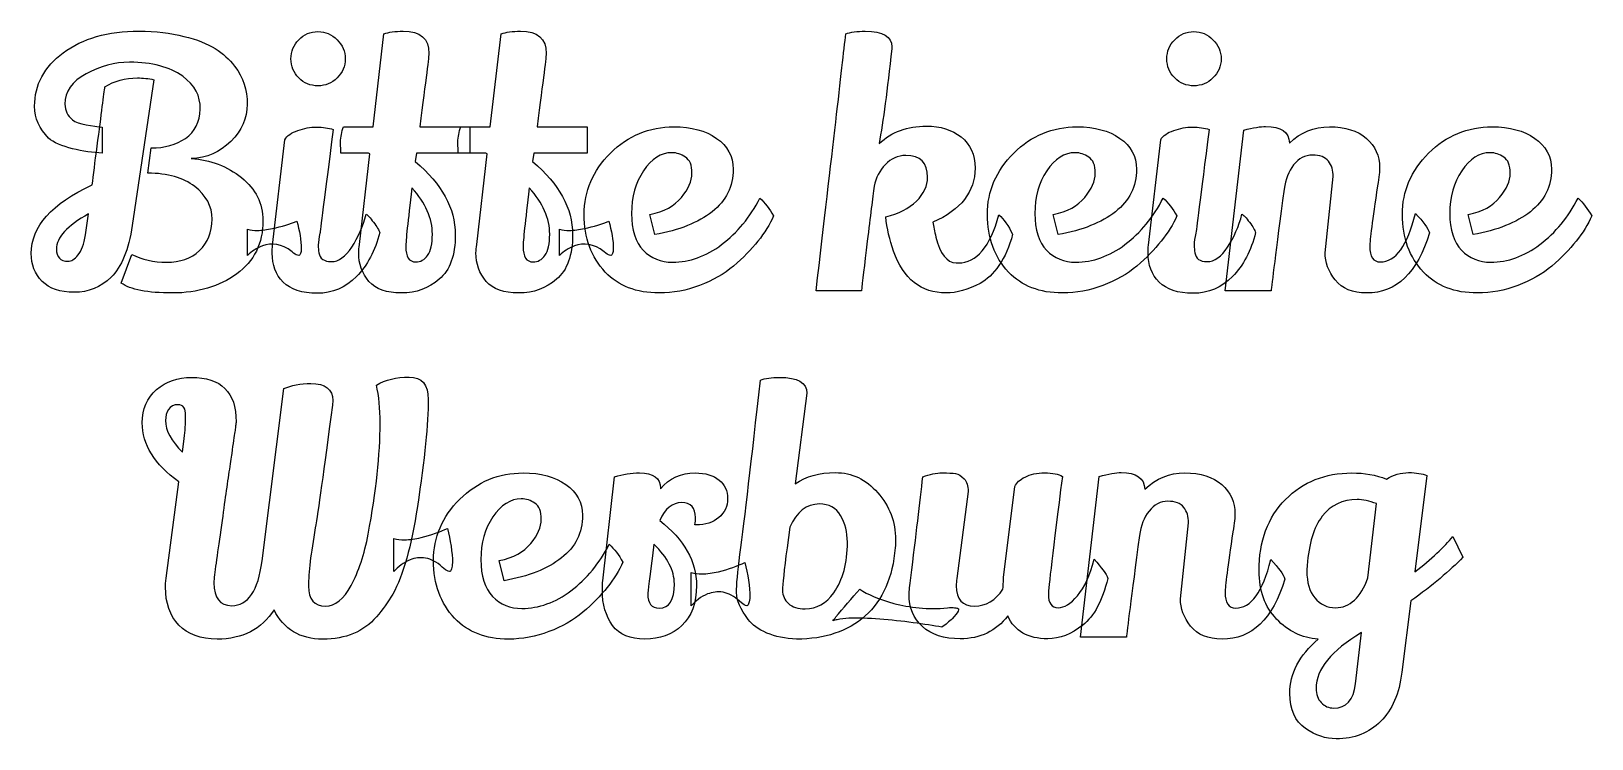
# Model space of a CAD drawing. Header units: millimetres. Extents: x 219.9 to 280.8, y -2.4 to 25.2.
import ezdxf

# ---------------------------------------------------------------- set-up
doc = ezdxf.new("R2010")
doc.units = ezdxf.units.MM
doc.layers.get('0').update_dxf_attribs({"linetype": 'CONTINUOUS'})

msp = doc.modelspace()

# ---------------------------------------------------------------- linework, layer by layer
for p, q in [((233.259, 21.472), (233.686, 25.094)), ((237.836, 21.472), (238.262, 25.094)), ((253.499, 24.588), (253.499, 24.508)), ((224.705, 23.309), (223.866, 17.624)), ((222.695, 21.459), (222.695, 20.447)), ((232.114, 21.472), (233.259, 21.472)), ((235.084, 21.472), (237.041, 21.472)), ((236.691, 21.472), (237.836, 21.472)), ((237.041, 21.472), (237.041, 20.447)), ((239.661, 21.472), (241.618, 21.472)), ((241.618, 21.472), (241.618, 20.447)), ((266.499, 15.068), (267.231, 21.339)), ((229.339, 16.852), (229.818, 20.966)), ((263.51, 16.852), (263.989, 20.966)), ((224.479, 19.661), (224.599, 20.646)), ((233.086, 20.447), (232.008, 20.447)), ((232.727, 16.878), (233.14, 20.42)), ((233.14, 20.42), (233.086, 20.447)), ((234.95, 20.447), (234.91, 20.114)), ((237.041, 20.447), (234.95, 20.447)), ((237.663, 20.447), (236.585, 20.447)), ((237.304, 16.878), (237.717, 20.42)), ((237.717, 20.42), (237.663, 20.447)), ((239.527, 20.447), (239.487, 20.114)), ((241.618, 20.447), (239.527, 20.447)), ((270.4, 16.559), (270.719, 19.528)), ((222.042, 17.251), (222.162, 18.077)), ((244.251, 17.264), (244.064, 18.05)), ((259.984, 17.264), (259.798, 18.05)), ((276.172, 17.264), (275.986, 18.05)), ((228.367, 16.456), (228.367, 17.472)), ((240.541, 16.456), (240.541, 17.472)), ((223.44, 15.374), (223.853, 16.492)), ((252.314, 15.068), (250.543, 15.068)), ((268.296, 15.068), (266.499, 15.068)), ((228.931, 4.532), (229.784, 11.256)), ((250.183, 11.083), (249.73, 7.541)), ((231.688, 10.79), (231.674, 10.617)), ((225.829, 8.779), (225.896, 9.312)), ((225.19, 3.866), (225.683, 7.621)), ((242.219, 3.76), (242.685, 7.821)), ((244.469, 7.368), (244.469, 7.341)), ((257.862, 3.893), (258.301, 7.434)), ((260.855, 1.563), (261.588, 7.834)), ((274.377, 7.861), (273.898, 4.106)), ((256.477, 7.248), (256.037, 3.853)), ((272.074, 3.879), (272.407, 6.769)), ((249.517, 5.85), (249.411, 5.051)), ((264.757, 3.054), (265.076, 6.023)), ((275.389, 5.49), (275.775, 4.678)), ((234.074, 4.118), (234.074, 5.412)), ((238.374, 3.76), (238.187, 4.545)), ((245.677, 2.787), (245.677, 4.081)), ((273.751, 2.974), (273.392, 0.191)), ((262.653, 1.563), (260.855, 1.563)), ((271.594, -0.262), (271.821, 1.736))]:
    msp.add_line(p, q)
for points in [[(221.177, 24.361), (221.922, 24.92), (222.908, 25.2), (224.133, 25.2)], [(224.133, 25.2), (224.781, 25.2), (225.362, 25.134), (225.877, 25)], [(225.877, 25), (226.392, 24.876), (226.8, 24.716), (227.102, 24.521)], [(230.364, 24.867), (230.568, 25.08), (230.817, 25.187), (231.11, 25.187)], [(231.11, 25.187), (231.403, 25.187), (231.651, 25.08), (231.855, 24.867)], [(233.686, 25.094), (233.872, 25.165), (234.12, 25.2), (234.431, 25.2)], [(234.431, 25.2), (235.106, 25.2), (235.443, 24.912), (235.443, 24.335)], [(238.262, 25.094), (238.449, 25.165), (238.697, 25.2), (239.008, 25.2)], [(239.008, 25.2), (239.683, 25.2), (240.02, 24.912), (240.02, 24.335)], [(250.543, 15.068), (251.182, 20.509), (251.568, 23.851), (251.701, 25.094)], [(251.701, 25.094), (251.887, 25.165), (252.14, 25.2), (252.46, 25.2)], [(252.46, 25.2), (253.152, 25.2), (253.499, 24.996), (253.499, 24.588)], [(264.535, 24.867), (264.739, 25.08), (264.988, 25.187), (265.281, 25.187)], [(265.281, 25.187), (265.574, 25.187), (265.822, 25.08), (266.027, 24.867)], [(220.058, 22.271), (220.058, 23.114), (220.431, 23.811), (221.177, 24.361)], [(227.102, 24.521), (227.404, 24.326), (227.656, 24.099), (227.861, 23.842)], [(230.058, 24.122), (230.058, 24.415), (230.16, 24.663), (230.364, 24.867)], [(231.855, 24.867), (232.069, 24.663), (232.175, 24.415), (232.175, 24.122)], [(253.499, 24.508), (253.321, 22.901), (253.157, 21.672), (253.006, 20.82)], [(264.229, 24.122), (264.229, 24.415), (264.331, 24.663), (264.535, 24.867)], [(266.027, 24.867), (266.24, 24.663), (266.346, 24.415), (266.346, 24.122)], [(223.76, 23.988), (223.183, 23.988), (222.619, 23.838), (222.069, 23.536)], [(225.837, 23.443), (225.331, 23.806), (224.638, 23.988), (223.76, 23.988)], [(227.861, 23.842), (228.198, 23.398), (228.362, 22.901), (228.353, 22.351)], [(230.364, 23.376), (230.16, 23.58), (230.058, 23.829), (230.058, 24.122)], [(232.175, 24.122), (232.175, 23.829), (232.069, 23.58), (231.855, 23.376)], [(235.443, 24.335), (235.443, 24.281), (235.323, 23.327), (235.084, 21.472)], [(240.02, 24.335), (240.02, 24.281), (239.9, 23.327), (239.661, 21.472)], [(264.535, 23.376), (264.331, 23.58), (264.229, 23.829), (264.229, 24.122)], [(266.346, 24.122), (266.346, 23.829), (266.24, 23.58), (266.027, 23.376)], [(222.069, 23.536), (221.518, 23.243), (221.243, 22.848), (221.243, 22.351)], [(222.801, 23.03), (223.165, 23.261), (223.587, 23.376), (224.066, 23.376)], [(224.066, 23.376), (224.288, 23.376), (224.501, 23.354), (224.705, 23.309)], [(226.516, 22.164), (226.534, 22.67), (226.307, 23.096), (225.837, 23.443)], [(231.11, 23.07), (230.817, 23.07), (230.568, 23.172), (230.364, 23.376)], [(231.855, 23.376), (231.651, 23.172), (231.403, 23.07), (231.11, 23.07)], [(265.281, 23.07), (264.988, 23.07), (264.739, 23.172), (264.535, 23.376)], [(266.027, 23.376), (265.822, 23.172), (265.574, 23.07), (265.281, 23.07)], [(222.695, 22.258), (222.748, 22.648), (222.783, 22.906), (222.801, 23.03)], [(220.604, 21.033), (220.24, 21.388), (220.058, 21.8), (220.058, 22.271)], [(221.243, 22.351), (221.243, 22.111), (221.341, 21.907), (221.536, 21.738)], [(222.495, 20.713), (222.584, 21.352), (222.65, 21.867), (222.695, 22.258)], [(225.943, 21.019), (226.316, 21.277), (226.507, 21.658), (226.516, 22.164)], [(228.353, 22.351), (228.353, 21.809), (228.14, 21.325), (227.714, 20.899)], [(221.536, 21.738), (221.731, 21.578), (222.375, 21.494), (222.695, 21.459)], [(229.818, 20.966), (229.907, 21.126), (230.076, 21.246), (230.324, 21.325)], [(230.324, 21.325), (230.573, 21.414), (230.817, 21.459), (231.057, 21.459)], [(231.057, 21.459), (231.305, 21.459), (231.523, 21.428), (231.709, 21.365)], [(231.709, 21.365), (231.363, 18.694), (231.19, 17.344), (231.19, 17.318)], [(231.995, 20.873), (231.995, 21.077), (232.035, 21.277), (232.114, 21.472)], [(236.572, 20.873), (236.572, 21.077), (236.611, 21.277), (236.691, 21.472)], [(242.52, 20.447), (243.212, 21.13), (244.038, 21.472), (244.996, 21.472)], [(244.996, 21.472), (245.68, 21.472), (246.235, 21.321), (246.661, 21.019)], [(253.006, 20.82), (253.494, 21.272), (254.106, 21.499), (254.843, 21.499)], [(254.843, 21.499), (255.394, 21.499), (255.846, 21.357), (256.201, 21.073)], [(258.253, 20.447), (258.945, 21.13), (259.771, 21.472), (260.73, 21.472)], [(260.73, 21.472), (261.413, 21.472), (261.968, 21.321), (262.394, 21.019)], [(263.989, 20.966), (264.078, 21.126), (264.247, 21.246), (264.495, 21.325)], [(264.495, 21.325), (264.744, 21.414), (264.988, 21.459), (265.228, 21.459)], [(265.228, 21.459), (265.476, 21.459), (265.694, 21.428), (265.88, 21.365)], [(265.88, 21.365), (265.534, 18.694), (265.361, 17.344), (265.361, 17.318)], [(267.231, 21.339), (267.604, 21.436), (267.888, 21.485), (268.083, 21.485)], [(268.083, 21.485), (268.678, 21.485), (268.988, 21.268), (269.015, 20.833)], [(269.015, 20.833), (269.45, 21.259), (269.969, 21.472), (270.573, 21.472)], [(270.573, 21.472), (271.185, 21.472), (271.665, 21.321), (272.011, 21.019)], [(274.442, 20.447), (275.134, 21.13), (275.959, 21.472), (276.918, 21.472)], [(276.918, 21.472), (277.601, 21.472), (278.156, 21.321), (278.582, 21.019)], [(222.695, 20.447), (222.02, 20.473), (220.968, 20.678), (220.604, 21.033)], [(222.308, 19.208), (222.353, 19.581), (222.415, 20.083), (222.495, 20.713)], [(224.599, 20.646), (225.131, 20.646), (225.579, 20.771), (225.943, 21.019)], [(227.714, 20.899), (227.288, 20.473), (226.773, 20.251), (226.17, 20.234)], [(232.008, 20.447), (231.999, 20.535), (231.995, 20.678), (231.995, 20.873)], [(236.585, 20.447), (236.576, 20.535), (236.572, 20.678), (236.572, 20.873)], [(246.661, 21.019), (247.087, 20.726), (247.304, 20.327), (247.313, 19.821)], [(256.201, 21.073), (256.565, 20.788), (256.747, 20.385), (256.747, 19.861)], [(262.394, 21.019), (262.82, 20.726), (263.038, 20.327), (263.046, 19.821)], [(272.011, 21.019), (272.357, 20.717), (272.53, 20.336), (272.53, 19.874)], [(278.582, 21.019), (279.008, 20.726), (279.226, 20.327), (279.235, 19.821)], [(226.17, 20.234), (226.924, 20.18), (227.577, 19.932), (228.127, 19.488)], [(234.91, 20.114), (235.949, 19.244), (236.468, 18.294), (236.468, 17.264)], [(239.487, 20.114), (240.526, 19.244), (241.045, 18.294), (241.045, 17.264)], [(241.495, 18.05), (241.495, 18.964), (241.836, 19.763), (242.52, 20.447)], [(244.916, 20.46), (244.499, 20.46), (244.131, 20.225), (243.811, 19.754)], [(245.449, 20.287), (245.289, 20.402), (245.112, 20.46), (244.916, 20.46)], [(245.702, 19.661), (245.702, 19.972), (245.618, 20.18), (245.449, 20.287)], [(254.044, 20.354), (253.734, 20.354), (253.467, 20.234), (253.246, 19.994)], [(254.897, 19.501), (254.897, 20.069), (254.612, 20.354), (254.044, 20.354)], [(257.228, 18.05), (257.228, 18.964), (257.57, 19.763), (258.253, 20.447)], [(260.65, 20.46), (260.233, 20.46), (259.864, 20.225), (259.545, 19.754)], [(261.182, 20.287), (261.023, 20.402), (260.845, 20.46), (260.65, 20.46)], [(261.435, 19.661), (261.435, 19.972), (261.351, 20.18), (261.182, 20.287)], [(269.907, 20.367), (269.623, 20.367), (269.379, 20.238), (269.175, 19.981)], [(270.533, 20.127), (270.408, 20.287), (270.2, 20.367), (269.907, 20.367)], [(270.719, 19.528), (270.719, 19.768), (270.657, 19.967), (270.533, 20.127)], [(273.416, 18.05), (273.416, 18.964), (273.758, 19.763), (274.442, 20.447)], [(276.838, 20.46), (276.421, 20.46), (276.053, 20.225), (275.733, 19.754)], [(277.371, 20.287), (277.211, 20.402), (277.033, 20.46), (276.838, 20.46)], [(277.624, 19.661), (277.624, 19.972), (277.539, 20.18), (277.371, 20.287)], [(226.303, 19.142), (225.859, 19.488), (225.251, 19.661), (224.479, 19.661)], [(228.127, 19.488), (228.686, 19.044), (228.966, 18.485), (228.966, 17.81)], [(243.811, 19.754), (243.501, 19.293), (243.345, 18.738), (243.345, 18.09)], [(245.289, 18.716), (245.565, 19.044), (245.702, 19.359), (245.702, 19.661)], [(247.313, 19.821), (247.313, 19.137), (247.038, 18.583), (246.488, 18.157)], [(253.246, 19.994), (253.024, 19.763), (252.877, 19.484), (252.806, 19.155)], [(254.457, 18.569), (254.75, 18.862), (254.897, 19.173), (254.897, 19.501)], [(256.747, 19.861), (256.747, 18.938), (256.197, 18.232), (255.096, 17.744)], [(259.545, 19.754), (259.234, 19.293), (259.079, 18.738), (259.079, 18.09)], [(261.023, 18.716), (261.298, 19.044), (261.435, 19.359), (261.435, 19.661)], [(263.046, 19.821), (263.046, 19.137), (262.771, 18.583), (262.221, 18.157)], [(269.175, 19.981), (268.979, 19.732), (268.855, 19.417), (268.802, 19.035)], [(272.53, 19.874), (272.53, 19.75), (272.503, 19.515), (272.45, 19.169)], [(275.733, 19.754), (275.422, 19.293), (275.267, 18.738), (275.267, 18.09)], [(277.211, 18.716), (277.486, 19.044), (277.624, 19.359), (277.624, 19.661)], [(279.235, 19.821), (279.235, 19.137), (278.96, 18.583), (278.409, 18.157)], [(219.925, 16.532), (219.925, 17.58), (220.72, 18.472), (222.308, 19.208)], [(226.982, 17.864), (226.982, 18.37), (226.756, 18.796), (226.303, 19.142)], [(234.777, 19.089), (234.618, 17.766), (234.538, 17.003), (234.538, 16.798)], [(235.576, 17.278), (235.576, 17.89), (235.31, 18.494), (234.777, 19.089)], [(239.354, 19.089), (239.195, 17.766), (239.115, 17.003), (239.115, 16.798)], [(240.153, 17.278), (240.153, 17.89), (239.887, 18.494), (239.354, 19.089)], [(252.806, 19.155), (252.753, 18.702), (252.664, 17.988), (252.54, 17.012)], [(268.802, 19.035), (268.482, 16.603), (268.314, 15.281), (268.296, 15.068)], [(272.45, 19.169), (272.246, 17.819), (272.144, 17.034), (272.144, 16.812)], [(244.064, 18.05), (244.615, 18.165), (245.023, 18.387), (245.289, 18.716)], [(246.86, 16.878), (247.473, 17.34), (247.97, 17.944), (248.352, 18.689)], [(248.352, 18.689), (248.547, 18.503), (248.724, 18.272), (248.884, 17.997)], [(253.259, 17.957), (253.765, 18.081), (254.164, 18.285), (254.457, 18.569)], [(259.798, 18.05), (260.348, 18.165), (260.756, 18.387), (261.023, 18.716)], [(262.594, 16.878), (263.206, 17.34), (263.703, 17.944), (264.085, 18.689)], [(264.085, 18.689), (264.28, 18.503), (264.458, 18.272), (264.618, 17.997)], [(275.986, 18.05), (276.536, 18.165), (276.945, 18.387), (277.211, 18.716)], [(278.782, 16.878), (279.395, 17.34), (279.892, 17.944), (280.273, 18.689)], [(280.273, 18.689), (280.469, 18.503), (280.646, 18.272), (280.806, 17.997)], [(222.162, 18.077), (221.328, 17.606), (220.91, 17.149), (220.91, 16.705)], [(226.489, 16.639), (226.818, 16.949), (226.982, 17.358), (226.982, 17.864)], [(228.966, 17.81), (228.966, 16.923), (228.624, 16.23), (227.941, 15.733)], [(229.337, 17.501), (229.69, 17.575), (230.041, 17.693), (230.288, 17.792)], [(230.288, 17.792), (230.382, 17.444), (230.468, 17.009), (230.459, 16.718)], [(232.428, 16.772), (232.677, 17.154), (232.863, 17.584), (232.987, 18.063)], [(232.987, 18.063), (233.049, 18.028), (233.147, 17.921), (233.28, 17.744)], [(233.28, 17.744), (233.413, 17.566), (233.493, 17.433), (233.52, 17.344)], [(242.32, 15.8), (241.77, 16.386), (241.495, 17.136), (241.495, 18.05)], [(241.51, 17.501), (241.863, 17.575), (242.214, 17.693), (242.462, 17.792)], [(242.462, 17.792), (242.555, 17.444), (242.642, 17.009), (242.633, 16.718)], [(243.345, 18.09), (243.345, 17.451), (243.496, 16.972), (243.798, 16.652)], [(246.488, 18.157), (245.946, 17.731), (245.201, 17.433), (244.251, 17.264)], [(248.884, 17.997), (248.591, 17.331), (248.072, 16.679), (247.326, 16.04)], [(253.565, 16.625), (253.414, 17.06), (253.312, 17.504), (253.259, 17.957)], [(255.096, 17.744), (255.123, 17.584), (255.163, 17.393), (255.216, 17.171)], [(256.095, 16.159), (256.805, 16.159), (257.333, 16.785), (257.679, 18.037)], [(258.053, 15.8), (257.503, 16.386), (257.228, 17.136), (257.228, 18.05)], [(257.679, 18.037), (257.866, 17.868), (258.043, 17.615), (258.212, 17.278)], [(259.079, 18.09), (259.079, 17.451), (259.23, 16.972), (259.531, 16.652)], [(262.221, 18.157), (261.68, 17.731), (260.934, 17.433), (259.984, 17.264)], [(264.618, 17.997), (264.325, 17.331), (263.805, 16.679), (263.06, 16.04)], [(266.599, 16.772), (266.848, 17.154), (267.034, 17.584), (267.158, 18.063)], [(267.158, 18.063), (267.22, 18.028), (267.318, 17.921), (267.451, 17.744)], [(267.451, 17.744), (267.584, 17.566), (267.664, 17.433), (267.691, 17.344)], [(272.557, 16.199), (273.16, 16.199), (273.617, 16.83), (273.928, 18.09)], [(274.242, 15.8), (273.691, 16.386), (273.416, 17.136), (273.416, 18.05)], [(273.928, 18.09), (274.23, 17.77), (274.412, 17.517), (274.474, 17.331)], [(275.267, 18.09), (275.267, 17.451), (275.418, 16.972), (275.72, 16.652)], [(278.409, 18.157), (277.868, 17.731), (277.122, 17.433), (276.172, 17.264)], [(280.806, 17.997), (280.513, 17.331), (279.994, 16.679), (279.248, 16.04)], [(221.749, 16.466), (221.891, 16.634), (221.989, 16.896), (222.042, 17.251)], [(223.866, 17.624), (223.724, 16.674), (223.449, 16), (223.041, 15.6)], [(228.367, 17.472), (228.481, 17.44), (228.609, 17.428), (228.74, 17.429)], [(228.74, 17.429), (228.929, 17.43), (229.134, 17.459), (229.337, 17.501)], [(231.19, 17.318), (231.145, 17.14), (231.123, 16.989), (231.123, 16.865)], [(233.52, 17.344), (233.342, 16.634), (233.041, 16.062), (232.614, 15.627)], [(235.39, 16.452), (235.514, 16.63), (235.576, 16.905), (235.576, 17.278)], [(236.468, 17.264), (236.468, 16.457), (236.26, 15.875), (235.843, 15.52)], [(239.967, 16.452), (240.091, 16.63), (240.153, 16.905), (240.153, 17.278)], [(241.045, 17.264), (241.045, 16.457), (240.837, 15.875), (240.419, 15.52)], [(240.541, 17.472), (240.655, 17.44), (240.782, 17.428), (240.914, 17.429)], [(240.914, 17.429), (241.102, 17.43), (241.308, 17.459), (241.51, 17.501)], [(255.216, 17.171), (255.376, 16.514), (255.642, 16.177), (256.015, 16.159)], [(258.212, 17.278), (258.088, 16.798), (257.91, 16.395), (257.679, 16.066)], [(265.361, 17.318), (265.316, 17.14), (265.294, 16.989), (265.294, 16.865)], [(267.691, 17.344), (267.513, 16.634), (267.212, 16.062), (266.786, 15.627)], [(274.474, 17.331), (274.003, 15.769), (273.187, 14.988), (272.024, 14.988)], [(220.351, 15.44), (220.067, 15.724), (219.925, 16.088), (219.925, 16.532)], [(220.91, 16.705), (220.91, 16.386), (221.061, 16.226), (221.363, 16.226)], [(221.363, 16.226), (221.487, 16.226), (221.616, 16.306), (221.749, 16.466)], [(223.853, 16.492), (224.243, 16.288), (224.696, 16.186), (225.211, 16.186)], [(225.211, 16.186), (225.735, 16.186), (226.161, 16.337), (226.489, 16.639)], [(228.948, 16.824), (228.716, 16.743), (228.517, 16.6), (228.367, 16.456)], [(230.1, 16.593), (229.698, 16.928), (229.29, 16.944), (228.948, 16.824)], [(229.326, 16.546), (229.326, 16.643), (229.33, 16.745), (229.339, 16.852)], [(229.752, 15.414), (229.468, 15.707), (229.326, 16.084), (229.326, 16.546)], [(230.308, 16.462), (230.258, 16.479), (230.19, 16.519), (230.1, 16.593)], [(230.387, 16.457), (230.377, 16.452), (230.356, 16.445), (230.308, 16.462)], [(230.432, 16.528), (230.416, 16.482), (230.398, 16.464), (230.387, 16.457)], [(230.459, 16.718), (230.457, 16.638), (230.447, 16.574), (230.432, 16.528)], [(231.123, 16.865), (231.123, 16.75), (231.132, 16.648), (231.15, 16.559)], [(231.15, 16.559), (231.185, 16.328), (231.345, 16.213), (231.629, 16.213)], [(231.629, 16.213), (231.922, 16.213), (232.188, 16.399), (232.428, 16.772)], [(232.7, 16.559), (232.7, 16.656), (232.709, 16.763), (232.727, 16.878)], [(233.1, 15.44), (232.833, 15.751), (232.7, 16.124), (232.7, 16.559)], [(234.538, 16.798), (234.538, 16.399), (234.666, 16.199), (234.924, 16.199)], [(234.924, 16.199), (235.11, 16.199), (235.266, 16.284), (235.39, 16.452)], [(237.277, 16.559), (237.277, 16.656), (237.286, 16.763), (237.304, 16.878)], [(237.677, 15.44), (237.41, 15.751), (237.277, 16.124), (237.277, 16.559)], [(239.115, 16.798), (239.115, 16.399), (239.243, 16.199), (239.501, 16.199)], [(239.501, 16.199), (239.687, 16.199), (239.842, 16.284), (239.967, 16.452)], [(241.121, 16.824), (240.89, 16.743), (240.691, 16.6), (240.541, 16.456)], [(242.274, 16.593), (241.872, 16.928), (241.463, 16.944), (241.121, 16.824)], [(242.481, 16.462), (242.432, 16.479), (242.363, 16.519), (242.274, 16.593)], [(242.56, 16.457), (242.551, 16.452), (242.53, 16.445), (242.481, 16.462)], [(242.605, 16.528), (242.59, 16.482), (242.572, 16.464), (242.56, 16.457)], [(242.633, 16.718), (242.63, 16.638), (242.621, 16.574), (242.605, 16.528)], [(243.798, 16.652), (244.109, 16.341), (244.49, 16.186), (244.943, 16.186)], [(244.943, 16.186), (245.609, 16.186), (246.248, 16.417), (246.86, 16.878)], [(252.54, 17.012), (252.424, 16.044), (252.349, 15.396), (252.314, 15.068)], [(255.616, 14.988), (254.639, 14.988), (253.956, 15.534), (253.565, 16.625)], [(259.531, 16.652), (259.842, 16.341), (260.224, 16.186), (260.676, 16.186)], [(260.676, 16.186), (261.342, 16.186), (261.981, 16.417), (262.594, 16.878)], [(263.497, 16.546), (263.497, 16.643), (263.501, 16.745), (263.51, 16.852)], [(263.923, 15.414), (263.639, 15.707), (263.497, 16.084), (263.497, 16.546)], [(265.294, 16.865), (265.294, 16.75), (265.303, 16.648), (265.321, 16.559)], [(265.321, 16.559), (265.356, 16.328), (265.516, 16.213), (265.8, 16.213)], [(265.8, 16.213), (266.093, 16.213), (266.359, 16.399), (266.599, 16.772)], [(270.799, 15.494), (270.533, 15.831), (270.4, 16.186), (270.4, 16.559)], [(272.144, 16.812), (272.144, 16.403), (272.281, 16.199), (272.557, 16.199)], [(275.72, 16.652), (276.03, 16.341), (276.412, 16.186), (276.865, 16.186)], [(276.865, 16.186), (277.531, 16.186), (278.17, 16.417), (278.782, 16.878)], [(247.326, 16.04), (246.954, 15.729), (246.51, 15.476), (245.995, 15.281)], [(256.015, 16.159), (256.042, 16.159), (256.068, 16.159), (256.095, 16.159)], [(257.679, 16.066), (257.457, 15.738), (257.213, 15.503), (256.947, 15.36)], [(263.06, 16.04), (262.687, 15.729), (262.243, 15.476), (261.728, 15.281)], [(279.248, 16.04), (278.875, 15.729), (278.431, 15.476), (277.917, 15.281)], [(221.603, 15.014), (221.052, 15.014), (220.635, 15.156), (220.351, 15.44)], [(223.041, 15.6), (222.632, 15.21), (222.153, 15.014), (221.603, 15.014)], [(225.437, 14.988), (224.461, 14.988), (223.795, 15.116), (223.44, 15.374)], [(227.941, 15.733), (227.257, 15.236), (226.423, 14.988), (225.437, 14.988)], [(231.083, 14.974), (230.489, 14.974), (230.045, 15.121), (229.752, 15.414)], [(232.614, 15.627), (232.188, 15.192), (231.678, 14.974), (231.083, 14.974)], [(234.365, 14.988), (233.788, 14.988), (233.366, 15.139), (233.1, 15.44)], [(235.843, 15.52), (235.434, 15.165), (234.942, 14.988), (234.365, 14.988)], [(238.942, 14.988), (238.365, 14.988), (237.943, 15.139), (237.677, 15.44)], [(240.419, 15.52), (240.011, 15.165), (239.518, 14.988), (238.942, 14.988)], [(244.424, 14.988), (243.536, 14.988), (242.835, 15.258), (242.32, 15.8)], [(245.995, 15.281), (245.489, 15.085), (244.965, 14.988), (244.424, 14.988)], [(256.947, 15.36), (256.477, 15.112), (256.033, 14.988), (255.616, 14.988)], [(260.157, 14.988), (259.269, 14.988), (258.568, 15.258), (258.053, 15.8)], [(261.728, 15.281), (261.222, 15.085), (260.699, 14.988), (260.157, 14.988)], [(265.254, 14.974), (264.66, 14.974), (264.216, 15.121), (263.923, 15.414)], [(266.786, 15.627), (266.359, 15.192), (265.849, 14.974), (265.254, 14.974)], [(272.024, 14.988), (271.474, 14.988), (271.065, 15.156), (270.799, 15.494)], [(276.346, 14.988), (275.458, 14.988), (274.756, 15.258), (274.242, 15.8)], [(277.917, 15.281), (277.411, 15.085), (276.887, 14.988), (276.346, 14.988)], [(224.817, 11.216), (225.19, 11.535), (225.643, 11.695), (226.175, 11.695)], [(226.175, 11.695), (227.338, 11.695), (227.92, 11.118), (227.92, 9.964)], [(233.392, 11.389), (233.747, 11.602), (234.173, 11.708), (234.67, 11.708)], [(234.67, 11.708), (235.167, 11.708), (235.416, 11.416), (235.416, 10.83)], [(247.573, 4.785), (247.76, 6.187), (248.026, 8.455), (248.372, 11.589)], [(248.372, 11.589), (248.558, 11.66), (248.807, 11.695), (249.118, 11.695)], [(249.118, 11.695), (249.828, 11.695), (250.183, 11.491), (250.183, 11.083)], [(224.258, 9.924), (224.258, 10.466), (224.444, 10.896), (224.817, 11.216)], [(229.784, 11.256), (230.077, 11.389), (230.427, 11.455), (230.835, 11.455)], [(230.835, 11.455), (231.404, 11.455), (231.688, 11.234), (231.688, 10.79)], [(233.538, 9.911), (233.538, 10.479), (233.49, 10.972), (233.392, 11.389)], [(225.283, 10.444), (225.203, 10.319), (225.163, 10.177), (225.163, 10.017)], [(225.656, 10.63), (225.487, 10.63), (225.363, 10.568), (225.283, 10.444)], [(225.949, 10.191), (225.958, 10.484), (225.86, 10.63), (225.656, 10.63)], [(231.674, 10.617), (231.337, 8.025), (231.115, 6.427), (231.009, 5.823)], [(235.416, 10.83), (235.416, 9.915), (235.274, 8.526), (234.99, 6.662)], [(225.683, 7.621), (224.733, 8.304), (224.258, 9.072), (224.258, 9.924)], [(225.163, 10.017), (225.163, 9.618), (225.385, 9.205), (225.829, 8.779)], [(225.896, 9.312), (225.931, 9.605), (225.949, 9.898), (225.949, 10.191)], [(227.893, 9.765), (227.893, 9.711), (227.884, 9.645), (227.866, 9.565)], [(227.906, 9.898), (227.906, 9.871), (227.902, 9.827), (227.893, 9.765)], [(227.92, 9.964), (227.92, 9.946), (227.915, 9.924), (227.906, 9.898)], [(233.072, 5.584), (233.383, 7.252), (233.538, 8.695), (233.538, 9.911)], [(227.813, 9.232), (227.795, 9.081), (227.773, 8.912), (227.746, 8.726)], [(227.866, 9.565), (227.857, 9.494), (227.84, 9.383), (227.813, 9.232)], [(227.746, 8.726), (227.72, 8.548), (227.684, 8.309), (227.64, 8.007)], [(227.64, 8.007), (227.596, 7.705), (227.547, 7.377), (227.493, 7.022)], [(236.643, 6.942), (237.335, 7.625), (238.161, 7.967), (239.119, 7.967)], [(239.119, 7.967), (239.803, 7.967), (240.357, 7.816), (240.784, 7.514)], [(242.685, 7.821), (243.005, 7.918), (243.329, 7.967), (243.657, 7.967)], [(243.657, 7.967), (244.199, 7.967), (244.469, 7.767), (244.469, 7.368)], [(244.469, 7.341), (244.824, 7.758), (245.277, 7.967), (245.827, 7.967)], [(245.827, 7.967), (246.227, 7.967), (246.538, 7.874), (246.759, 7.687)], [(249.73, 7.541), (250.147, 7.834), (250.671, 7.98), (251.301, 7.98)], [(251.301, 7.98), (251.94, 7.98), (252.491, 7.718), (252.952, 7.195)], [(254.706, 7.821), (254.981, 7.918), (255.234, 7.967), (255.465, 7.967)], [(255.465, 7.967), (255.696, 7.967), (255.869, 7.958), (255.984, 7.94)], [(255.984, 7.94), (256.1, 7.923), (256.211, 7.856), (256.317, 7.741)], [(258.7, 7.807), (258.905, 7.914), (259.158, 7.967), (259.459, 7.967)], [(259.459, 7.967), (259.77, 7.967), (260.001, 7.923), (260.152, 7.834)], [(261.588, 7.834), (261.96, 7.932), (262.244, 7.98), (262.44, 7.98)], [(262.44, 7.98), (263.034, 7.98), (263.345, 7.763), (263.372, 7.328)], [(263.372, 7.328), (263.807, 7.754), (264.326, 7.967), (264.93, 7.967)], [(264.93, 7.967), (265.542, 7.967), (266.021, 7.816), (266.368, 7.514)], [(268.852, 6.928), (269.535, 7.621), (270.4, 7.967), (271.448, 7.967)], [(271.448, 7.967), (271.936, 7.967), (272.384, 7.887), (272.793, 7.727)], [(272.793, 7.727), (273.068, 7.896), (273.356, 7.98), (273.658, 7.98)], [(273.658, 7.98), (273.96, 7.98), (274.2, 7.94), (274.377, 7.861)], [(240.784, 7.514), (241.21, 7.221), (241.427, 6.822), (241.436, 6.316)], [(246.759, 7.687), (246.981, 7.51), (247.092, 7.27), (247.092, 6.968)], [(254.24, 3.879), (254.444, 5.53), (254.6, 6.844), (254.706, 7.821)], [(256.317, 7.741), (256.424, 7.625), (256.477, 7.461), (256.477, 7.248)], [(258.301, 7.434), (258.363, 7.585), (258.496, 7.71), (258.7, 7.807)], [(260.152, 7.834), (259.788, 4.958), (259.606, 3.427), (259.606, 3.24)], [(266.368, 7.514), (266.714, 7.213), (266.887, 6.831), (266.887, 6.369)], [(227.493, 7.022), (227.449, 6.675), (227.391, 6.249), (227.32, 5.743)], [(235.617, 4.545), (235.617, 5.459), (235.959, 6.258), (236.643, 6.942)], [(239.039, 6.955), (238.622, 6.955), (238.254, 6.72), (237.934, 6.249)], [(239.572, 6.782), (239.412, 6.897), (239.235, 6.955), (239.039, 6.955)], [(239.825, 6.156), (239.825, 6.467), (239.741, 6.675), (239.572, 6.782)], [(245.295, 6.809), (244.94, 6.809), (244.656, 6.578), (244.443, 6.116)], [(245.841, 6.223), (245.841, 6.613), (245.659, 6.809), (245.295, 6.809)], [(247.092, 6.968), (247.092, 6.667), (246.977, 6.418), (246.746, 6.223)], [(250.675, 6.755), (250.17, 6.755), (249.783, 6.454), (249.517, 5.85)], [(251.501, 6.303), (251.324, 6.604), (251.048, 6.755), (250.675, 6.755)], [(252.952, 7.195), (253.414, 6.671), (253.645, 6.059), (253.645, 5.357)], [(264.264, 6.862), (263.98, 6.862), (263.736, 6.733), (263.532, 6.476)], [(264.89, 6.622), (264.765, 6.782), (264.557, 6.862), (264.264, 6.862)], [(267.826, 4.146), (267.826, 5.308), (268.168, 6.236), (268.852, 6.928)], [(271.648, 6.928), (271.08, 6.928), (270.627, 6.711), (270.29, 6.276)], [(272.407, 6.769), (272.131, 6.875), (271.878, 6.928), (271.648, 6.928)], [(234.99, 6.662), (234.759, 5.109), (234.439, 3.968), (234.031, 3.24)], [(237.934, 6.249), (237.624, 5.788), (237.468, 5.233), (237.468, 4.585)], [(239.412, 5.211), (239.687, 5.539), (239.825, 5.854), (239.825, 6.156)], [(241.436, 6.316), (241.436, 5.633), (241.161, 5.078), (240.61, 4.652)], [(244.443, 6.116), (245.401, 5.362), (245.881, 4.514), (245.881, 3.573)], [(245.814, 5.943), (245.832, 6.041), (245.841, 6.134), (245.841, 6.223)], [(246.746, 6.223), (246.524, 6.036), (246.231, 5.943), (245.867, 5.943)], [(251.767, 5.264), (251.767, 5.655), (251.678, 6.001), (251.501, 6.303)], [(263.532, 6.476), (263.336, 6.227), (263.212, 5.912), (263.159, 5.53)], [(265.076, 6.023), (265.076, 6.263), (265.014, 6.462), (264.89, 6.622)], [(266.887, 6.369), (266.887, 6.245), (266.86, 6.01), (266.807, 5.664)], [(270.29, 6.276), (269.961, 5.85), (269.766, 5.211), (269.704, 4.359)], [(227.32, 5.743), (227.249, 5.237), (227.187, 4.807), (227.134, 4.452)], [(231.009, 5.823), (230.831, 4.829), (230.742, 4.07), (230.742, 3.547)], [(232.407, 3.573), (232.7, 4.115), (232.921, 4.785), (233.072, 5.584)], [(235.132, 5.445), (235.516, 5.536), (235.898, 5.681), (236.166, 5.802)], [(236.166, 5.802), (236.269, 5.373), (236.366, 4.832), (236.356, 4.466)], [(245.867, 5.943), (245.85, 5.943), (245.832, 5.943), (245.814, 5.943)], [(263.159, 5.53), (262.839, 3.098), (262.671, 1.776), (262.653, 1.563)], [(266.807, 5.664), (266.603, 4.314), (266.501, 3.529), (266.501, 3.307)], [(273.898, 4.106), (274.555, 4.612), (275.052, 5.073), (275.389, 5.49)], [(234.074, 5.412), (234.199, 5.372), (234.34, 5.356), (234.485, 5.357)], [(234.485, 5.357), (234.69, 5.359), (234.913, 5.394), (235.132, 5.445)], [(238.187, 4.545), (238.738, 4.661), (239.146, 4.882), (239.412, 5.211)], [(240.983, 3.373), (241.596, 3.835), (242.093, 4.439), (242.475, 5.184)], [(242.475, 5.184), (242.67, 4.998), (242.847, 4.767), (243.007, 4.492)], [(244.216, 5.184), (244.057, 3.906), (243.977, 3.263), (243.977, 3.254)], [(245.015, 3.64), (245.015, 4.155), (244.749, 4.669), (244.216, 5.184)], [(249.411, 5.051), (249.295, 4.155), (249.237, 3.6), (249.237, 3.387)], [(251.235, 3.294), (251.59, 3.799), (251.767, 4.456), (251.767, 5.264)], [(253.631, 5.051), (253.534, 3.888), (253.143, 3.001), (252.46, 2.388)], [(253.645, 5.357), (253.645, 5.26), (253.64, 5.158), (253.631, 5.051)], [(227.134, 4.452), (227.081, 4.097), (227.054, 3.839), (227.054, 3.68)], [(227.746, 2.788), (228.386, 2.788), (228.781, 3.369), (228.931, 4.532)], [(234.709, 4.576), (234.454, 4.474), (234.236, 4.296), (234.074, 4.118)], [(235.311, 4.643), (235.096, 4.681), (234.893, 4.648), (234.709, 4.576)], [(235.958, 4.295), (235.744, 4.496), (235.526, 4.605), (235.311, 4.643)], [(236.443, 2.295), (235.893, 2.881), (235.617, 3.631), (235.617, 4.545)], [(236.185, 4.133), (236.13, 4.154), (236.056, 4.203), (235.958, 4.295)], [(236.356, 4.466), (236.353, 4.367), (236.342, 4.286), (236.325, 4.226)], [(237.468, 4.585), (237.468, 3.946), (237.619, 3.467), (237.921, 3.147)], [(240.61, 4.652), (240.069, 4.226), (239.323, 3.928), (238.374, 3.76)], [(243.007, 4.492), (242.714, 3.826), (242.195, 3.174), (241.449, 2.535)], [(246.735, 4.114), (247.119, 4.205), (247.501, 4.35), (247.769, 4.471)], [(247.44, 3.294), (247.44, 3.604), (247.484, 4.101), (247.573, 4.785)], [(247.769, 4.471), (247.872, 4.042), (247.968, 3.5), (247.958, 3.135)], [(260.738, 3.174), (261.013, 3.493), (261.23, 3.968), (261.39, 4.598)], [(261.39, 4.598), (261.683, 4.279), (261.861, 4.03), (261.923, 3.853)], [(266.914, 2.694), (267.517, 2.694), (267.974, 3.325), (268.285, 4.585)], [(268.285, 4.585), (268.587, 4.266), (268.769, 4.013), (268.831, 3.826)], [(269.704, 4.359), (269.695, 4.279), (269.69, 4.203), (269.69, 4.132)], [(275.775, 4.678), (275.269, 4.146), (274.595, 3.578), (273.751, 2.974)], [(225.163, 3.507), (225.163, 3.586), (225.172, 3.706), (225.19, 3.866)], [(227.054, 3.68), (227.054, 3.085), (227.285, 2.788), (227.746, 2.788)], [(236.269, 4.127), (236.258, 4.121), (236.236, 4.112), (236.185, 4.133)], [(236.325, 4.226), (236.306, 4.164), (236.284, 4.137), (236.269, 4.127)], [(242.206, 3.387), (242.206, 3.555), (242.21, 3.68), (242.219, 3.76)], [(245.677, 4.081), (245.802, 4.04), (245.943, 4.025), (246.088, 4.026)], [(246.088, 4.026), (246.293, 4.028), (246.516, 4.062), (246.735, 4.114)], [(254.173, 3.227), (254.173, 3.351), (254.196, 3.569), (254.24, 3.879)], [(256.037, 3.853), (256.02, 3.746), (256.011, 3.649), (256.011, 3.56)], [(257.835, 3.427), (257.835, 3.524), (257.844, 3.68), (257.862, 3.893)], [(261.923, 3.853), (261.719, 2.992), (261.395, 2.384), (260.951, 2.029)], [(268.831, 3.826), (268.36, 2.264), (267.544, 1.483), (266.381, 1.483)], [(268.505, 2.268), (268.053, 2.748), (267.826, 3.373), (267.826, 4.146)], [(269.69, 4.132), (269.69, 3.697), (269.792, 3.351), (269.997, 3.094)], [(270.809, 2.708), (271.368, 2.708), (271.79, 3.098), (272.074, 3.879)], [(225.683, 2.029), (225.336, 2.401), (225.163, 2.894), (225.163, 3.507)], [(230.742, 3.547), (230.742, 3.032), (230.964, 2.774), (231.408, 2.774)], [(231.408, 2.774), (231.781, 2.774), (232.114, 3.041), (232.407, 3.573)], [(234.031, 3.24), (233.845, 2.93), (233.632, 2.632), (233.392, 2.348)], [(237.921, 3.147), (238.232, 2.836), (238.613, 2.681), (239.066, 2.681)], [(239.066, 2.681), (239.732, 2.681), (240.371, 2.912), (240.983, 3.373)], [(242.605, 2.015), (242.339, 2.379), (242.206, 2.836), (242.206, 3.387)], [(243.977, 3.254), (243.977, 2.881), (244.128, 2.694), (244.429, 2.694)], [(244.429, 2.694), (244.82, 2.694), (245.015, 3.01), (245.015, 3.64)], [(245.881, 3.573), (245.881, 2.89), (245.69, 2.37), (245.308, 2.015)], [(246.312, 3.244), (246.057, 3.143), (245.838, 2.964), (245.677, 2.787)], [(246.914, 3.312), (246.699, 3.35), (246.495, 3.317), (246.312, 3.244)], [(247.561, 2.964), (247.347, 3.164), (247.128, 3.273), (246.914, 3.312)], [(247.893, 2.255), (247.591, 2.645), (247.44, 2.992), (247.44, 3.294)], [(247.958, 3.135), (247.956, 3.036), (247.945, 2.955), (247.927, 2.894)], [(249.237, 3.387), (249.237, 3.183), (249.313, 3.01), (249.464, 2.867)], [(250.116, 2.668), (250.569, 2.668), (250.942, 2.876), (251.235, 3.294)], [(251.317, 2.347), (251.575, 2.669), (251.957, 3.105), (252.252, 3.433)], [(252.252, 3.433), (252.543, 3.232), (253.009, 3.024), (253.571, 2.877)], [(254.693, 1.975), (254.347, 2.295), (254.173, 2.712), (254.173, 3.227)], [(256.011, 3.56), (256.011, 3.036), (256.251, 2.774), (256.73, 2.774)], [(256.73, 2.774), (257.174, 2.774), (257.542, 2.992), (257.835, 3.427)], [(259.606, 3.24), (259.606, 2.885), (259.735, 2.708), (259.992, 2.708)], [(259.992, 2.708), (260.223, 2.708), (260.471, 2.863), (260.738, 3.174)], [(265.156, 1.989), (264.89, 2.326), (264.757, 2.681), (264.757, 3.054)], [(266.501, 3.307), (266.501, 2.898), (266.638, 2.694), (266.914, 2.694)], [(269.997, 3.094), (270.21, 2.836), (270.48, 2.708), (270.809, 2.708)], [(229.397, 2.628), (228.909, 1.864), (228.168, 1.483), (227.174, 1.483)], [(231.301, 1.483), (230.414, 1.483), (229.779, 1.864), (229.397, 2.628)], [(241.449, 2.535), (241.076, 2.224), (240.633, 1.971), (240.118, 1.776)], [(247.787, 2.801), (247.733, 2.823), (247.659, 2.872), (247.561, 2.964)], [(247.872, 2.796), (247.861, 2.789), (247.839, 2.781), (247.787, 2.801)], [(247.927, 2.894), (247.909, 2.832), (247.887, 2.806), (247.872, 2.796)], [(249.464, 2.867), (249.624, 2.734), (249.841, 2.668), (250.116, 2.668)], [(253.571, 2.877), (254.183, 2.717), (254.915, 2.629), (255.672, 2.704)], [(255.672, 2.704), (255.787, 2.716), (255.877, 2.717), (255.946, 2.71)], [(256.087, 2.575), (256.053, 2.498), (255.972, 2.396), (255.851, 2.279)], [(255.946, 2.71), (256.015, 2.703), (256.056, 2.689), (256.079, 2.676)], [(256.079, 2.676), (256.098, 2.664), (256.101, 2.655), (256.102, 2.648)], [(256.102, 2.648), (256.104, 2.637), (256.103, 2.614), (256.087, 2.575)], [(227.174, 1.483), (226.535, 1.483), (226.038, 1.665), (225.683, 2.029)], [(233.392, 2.348), (232.895, 1.771), (232.198, 1.483), (231.301, 1.483)], [(238.547, 1.483), (237.659, 1.483), (236.958, 1.753), (236.443, 2.295)], [(243.87, 1.483), (243.293, 1.483), (242.872, 1.66), (242.605, 2.015)], [(245.308, 2.015), (244.927, 1.66), (244.447, 1.483), (243.87, 1.483)], [(248.625, 1.722), (248.296, 1.864), (248.052, 2.042), (247.893, 2.255)], [(252.46, 2.388), (251.776, 1.785), (250.884, 1.483), (249.783, 1.483)], [(251.197, 2.194), (251.231, 2.24), (251.272, 2.291), (251.317, 2.347)], [(251.368, 2.241), (251.307, 2.228), (251.249, 2.213), (251.197, 2.194)], [(251.827, 2.295), (251.655, 2.286), (251.499, 2.269), (251.368, 2.241)], [(253.028, 2.264), (252.59, 2.298), (252.171, 2.313), (251.827, 2.295)], [(255.45, 1.949), (254.828, 2.059), (253.887, 2.198), (253.028, 2.264)], [(256.171, 1.496), (255.532, 1.496), (255.039, 1.656), (254.693, 1.975)], [(255.851, 2.279), (255.739, 2.172), (255.601, 2.058), (255.45, 1.949)], [(258.021, 2.388), (257.56, 1.793), (256.943, 1.496), (256.171, 1.496)], [(259.579, 1.496), (258.807, 1.496), (258.288, 1.793), (258.021, 2.388)], [(260.951, 2.029), (260.507, 1.674), (260.05, 1.496), (259.579, 1.496)], [(266.381, 1.483), (265.83, 1.483), (265.422, 1.651), (265.156, 1.989)], [(270.13, 1.483), (269.499, 1.527), (268.958, 1.789), (268.505, 2.268)], [(240.118, 1.776), (239.612, 1.58), (239.088, 1.483), (238.547, 1.483)], [(249.783, 1.483), (249.34, 1.5), (248.953, 1.58), (248.625, 1.722)], [(269.025, -0.634), (269.025, 0.138), (269.393, 0.844), (270.13, 1.483)], [(271.821, 1.736), (270.64, 1.034), (270.05, 0.311), (270.05, -0.435)], [(273.392, 0.191), (273.294, -0.643), (273.019, -1.282), (272.566, -1.726)], [(270.05, -0.435), (270.05, -0.674), (270.117, -0.861), (270.25, -0.994)], [(270.729, -1.207), (271.226, -1.207), (271.515, -0.892), (271.594, -0.262)], [(269.637, -2.006), (269.229, -1.722), (269.025, -1.264), (269.025, -0.634)], [(270.25, -0.994), (270.392, -1.136), (270.551, -1.207), (270.729, -1.207)], [(272.566, -1.726), (272.122, -2.179), (271.546, -2.405), (270.835, -2.405)], [(270.835, -2.405), (270.427, -2.405), (270.028, -2.272), (269.637, -2.006)]]:
    msp.add_open_spline(points, degree=3)

doc.saveas('drawing.dxf')
